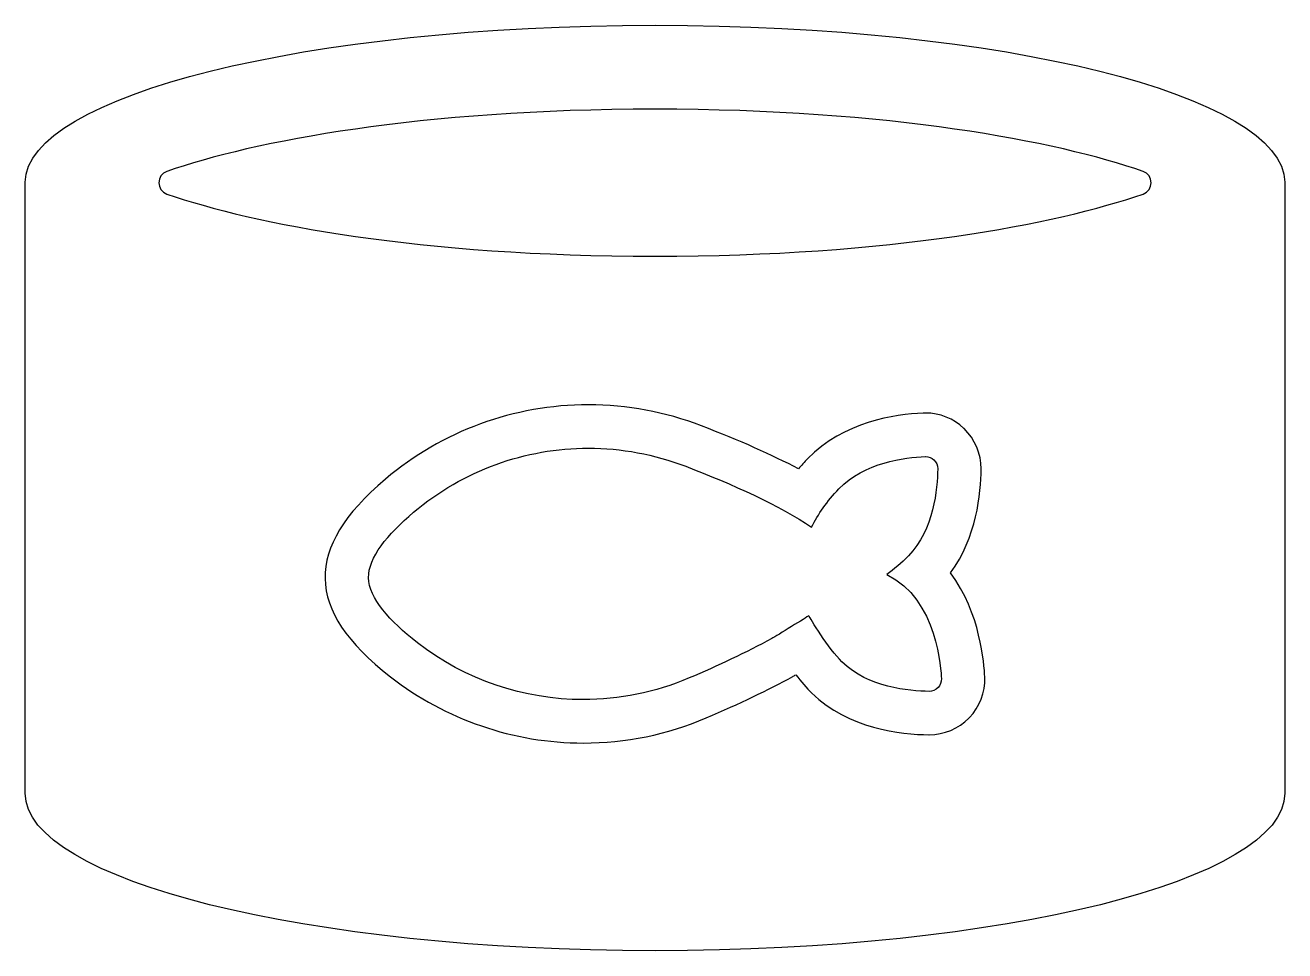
# Model space of a CAD drawing. Header units: centimetres. Extents: x -6.5 to 6.5, y -4.6 to 5.
import ezdxf

# ---------------------------------------------------------------- set-up
doc = ezdxf.new("R2010")
doc.units = ezdxf.units.CM
doc.header["$MEASUREMENT"] = 0
doc.layers.add('Layer 1', color=7, linetype='Continuous')

msp = doc.modelspace()

# ---------------------------------------------------------------- linework, layer by layer
at = {"layer": 'Layer 1'}
for points, knots in [([(6.51542, 3.40058), (6.50439, 4.29929), (3.58728, 5.02682), (-0.00976, 5.02682), (-0.00976, 5.02682), (-3.6068, 5.02682), (-6.52391, 4.29929), (-6.53494, 3.40058), (-6.53494, 3.40058), (-6.53494, 3.40058), (-6.53521, 3.40058), (-6.53521, 3.40058), (-6.53521, 3.40058), (-6.53521, 3.40058), (-6.53521, -2.92902), (-6.53521, -2.92902), (-6.53521, -2.92902), (-6.53521, -3.83009), (-3.61365, -4.56039), (-0.00976, -4.56039), (-0.00976, -4.56039), (3.5941, -4.56039), (6.51569, -3.83009), (6.51569, -2.92902), (6.51569, -2.92902), (6.51569, -2.92902), (6.51568, 3.40058), (6.51568, 3.40058), (6.51568, 3.40058), (6.51568, 3.40058), (6.51542, 3.40058), (6.51542, 3.40058)], [0, 0, 0, 0, 0.11111111, 0.11111111, 0.11111111, 0.11111111, 0.22222222, 0.22222222, 0.22222222, 0.22222222, 0.33333333, 0.33333333, 0.33333333, 0.33333333, 0.44444444, 0.44444444, 0.44444444, 0.44444444, 0.55555556, 0.55555556, 0.55555556, 0.55555556, 0.66666667, 0.66666667, 0.66666667, 0.66666667, 0.77777778, 0.77777778, 0.77777778, 0.77777778, 1, 1, 1, 1]), ([(-0.00976, 2.63419), (-2.44014, 2.63419), (-4.17166, 2.96685), (-5.06653, 3.27805), (-5.06653, 3.27805), (-5.17797, 3.31681), (-5.17797, 3.47413), (-5.06653, 3.51289), (-5.06653, 3.51289), (-4.17166, 3.82409), (-2.44017, 4.15675), (-0.00976, 4.15675), (-0.00976, 4.15675), (2.42065, 4.15675), (4.15214, 3.82409), (5.04698, 3.51289), (5.04698, 3.51289), (5.15845, 3.47413), (5.15845, 3.31678), (5.04698, 3.27805), (5.04698, 3.27805), (4.15213, 2.96683), (2.42062, 2.63419), (-0.00976, 2.63419)], [0, 0, 0, 0, 0.14285714, 0.14285714, 0.14285714, 0.14285714, 0.28571429, 0.28571429, 0.28571429, 0.28571429, 0.42857143, 0.42857143, 0.42857143, 0.42857143, 0.57142857, 0.57142857, 0.57142857, 0.57142857, 0.71428571, 0.71428571, 0.71428571, 0.71428571, 1, 1, 1, 1]), ([(3.24763, -2.14519), (3.24763, -2.14519), (3.24557, -2.14733), (3.24557, -2.14733), (3.24557, -2.14733), (3.24557, -2.14733), (3.24348, -2.14945), (3.24348, -2.14945), (3.24348, -2.14945), (3.13532, -2.25954), (2.98501, -2.32267), (2.8311, -2.32267), (2.8311, -2.32267), (2.8311, -2.32267), (2.82972, -2.32267), (2.82972, -2.32267), (2.82972, -2.32267), (2.82972, -2.32267), (2.82834, -2.32267), (2.82834, -2.32267), (2.82834, -2.32267), (2.53796, -2.3209), (1.99395, -2.26234), (1.6129, -1.88997), (1.6129, -1.88997), (1.56041, -1.83867), (1.50431, -1.77157), (1.45034, -1.70034), (1.45034, -1.70034), (1.43529, -1.70926), (1.42367, -1.716), (1.41679, -1.71979), (1.41679, -1.71979), (1.16723, -1.85695), (0.86553, -2.00112), (0.52014, -2.14831), (0.52014, -2.14831), (0.1157, -2.32079), (-0.31266, -2.40826), (-0.75304, -2.40826), (-0.75304, -2.40826), (-1.47332, -2.40826), (-2.18198, -2.16519), (-2.74866, -1.72373), (-2.74866, -1.72373), (-3.20578, -1.36739), (-3.42139, -1.04327), (-3.42718, -0.70387), (-3.42718, -0.70387), (-3.433, -0.36854), (-3.23433, -0.04154), (-2.80165, 0.32544), (-2.80165, 0.32544), (-2.21525, 0.82201), (-1.46868, 1.09546), (-0.69938, 1.09546), (-0.69938, 1.09546), (-0.29772, 1.09546), (0.09617, 1.02212), (0.47137, 0.87744), (0.47137, 0.87744), (0.86883, 0.72414), (1.20522, 0.57481), (1.47702, 0.43119), (1.47702, 0.43119), (1.50734, 0.46699), (1.53901, 0.50197), (1.57198, 0.53607), (1.57198, 0.53607), (1.942, 0.91945), (2.47916, 0.99705), (2.76782, 1.00907), (2.76782, 1.00907), (2.77835, 1.00957), (2.787, 1.00963), (2.79362, 1.00963), (2.79362, 1.00963), (2.94237, 1.00963), (3.08363, 0.95293), (3.19145, 0.84998), (3.19145, 0.84998), (3.19145, 0.84998), (3.19238, 0.84911), (3.19238, 0.84911), (3.19238, 0.84911), (3.19238, 0.84911), (3.19328, 0.84824), (3.19328, 0.84824), (3.19328, 0.84824), (3.30594, 0.73944), (3.37, 0.58715), (3.36904, 0.43086), (3.36904, 0.43086), (3.36774, 0.17522), (3.32216, -0.27904), (3.05342, -0.6466), (3.05342, -0.6466), (3.36084, -1.0603), (3.40188, -1.58973), (3.40733, -1.72306), (3.40733, -1.72306), (3.40733, -1.72306), (3.40741, -1.72531), (3.40741, -1.72531), (3.40741, -1.72531), (3.40741, -1.72531), (3.40749, -1.72759), (3.40749, -1.72759), (3.40749, -1.72759), (3.41223, -1.88185), (3.35396, -2.03406), (3.24763, -2.14519)], [0, 0, 0, 0, 0.03448276, 0.03448276, 0.03448276, 0.03448276, 0.06896552, 0.06896552, 0.06896552, 0.06896552, 0.10344828, 0.10344828, 0.10344828, 0.10344828, 0.13793103, 0.13793103, 0.13793103, 0.13793103, 0.17241379, 0.17241379, 0.17241379, 0.17241379, 0.20689655, 0.20689655, 0.20689655, 0.20689655, 0.24137931, 0.24137931, 0.24137931, 0.24137931, 0.27586207, 0.27586207, 0.27586207, 0.27586207, 0.31034483, 0.31034483, 0.31034483, 0.31034483, 0.34482759, 0.34482759, 0.34482759, 0.34482759, 0.37931034, 0.37931034, 0.37931034, 0.37931034, 0.4137931, 0.4137931, 0.4137931, 0.4137931, 0.44827586, 0.44827586, 0.44827586, 0.44827586, 0.48275862, 0.48275862, 0.48275862, 0.48275862, 0.51724138, 0.51724138, 0.51724138, 0.51724138, 0.55172414, 0.55172414, 0.55172414, 0.55172414, 0.5862069, 0.5862069, 0.5862069, 0.5862069, 0.62068966, 0.62068966, 0.62068966, 0.62068966, 0.65517241, 0.65517241, 0.65517241, 0.65517241, 0.68965517, 0.68965517, 0.68965517, 0.68965517, 0.72413793, 0.72413793, 0.72413793, 0.72413793, 0.75862069, 0.75862069, 0.75862069, 0.75862069, 0.79310345, 0.79310345, 0.79310345, 0.79310345, 0.82758621, 0.82758621, 0.82758621, 0.82758621, 0.86206897, 0.86206897, 0.86206897, 0.86206897, 0.89655172, 0.89655172, 0.89655172, 0.89655172, 0.93103448, 0.93103448, 0.93103448, 0.93103448, 1, 1, 1, 1]), ([(2.39117, -0.66381), (2.46742, -0.60772), (2.54328, -0.54506), (2.61527, -0.47051), (2.61527, -0.47051), (2.88014, -0.19606), (2.91817, 0.22431), (2.91925, 0.4331), (2.91925, 0.4331), (2.91946, 0.46773), (2.90565, 0.50065), (2.88078, 0.52465), (2.88078, 0.52465), (2.85721, 0.54717), (2.82609, 0.55981), (2.7936, 0.55981), (2.7936, 0.55981), (2.7918, 0.55981), (2.78998, 0.55981), (2.78818, 0.5597), (2.78818, 0.5597), (2.57958, 0.55121), (2.16069, 0.49832), (1.89561, 0.22365), (1.89561, 0.22365), (1.77305, 0.09684), (1.67915, -0.03953), (1.61266, -0.17188), (1.61266, -0.17188), (1.28746, 0.05116), (0.78806, 0.27312), (0.30948, 0.45772), (0.30948, 0.45772), (-0.01776, 0.5839), (-0.35973, 0.6456), (-0.69938, 0.6456), (-0.69938, 0.6456), (-1.35224, 0.6456), (-1.9965, 0.41779), (-2.51098, -0.01787), (-2.51098, -0.01787), (-2.78244, -0.24814), (-2.98107, -0.48817), (-2.97744, -0.69613), (-2.97744, -0.69613), (-2.97382, -0.90769), (-2.75929, -1.14518), (-2.47209, -1.36907), (-2.47209, -1.36907), (-1.97324, -1.75769), (-1.36581, -1.95854), (-0.75301, -1.95854), (-0.75301, -1.95854), (-0.3818, -1.95854), (-0.00871, -1.88493), (0.34371, -1.73465), (0.34371, -1.73465), (0.63689, -1.60971), (0.93778, -1.46988), (1.20017, -1.32568), (1.20017, -1.32568), (1.24975, -1.29843), (1.56688, -1.10213), (1.58442, -1.08975), (1.58442, -1.08975), (1.59387, -1.11113), (1.78923, -1.43344), (1.92727, -1.56833), (1.92727, -1.56833), (2.20016, -1.835), (2.6223, -1.87165), (2.83111, -1.87294), (2.83111, -1.87294), (2.86574, -1.87294), (2.89845, -1.85892), (2.92266, -1.83428), (2.92266, -1.83428), (2.94626, -1.80965), (2.95899, -1.77607), (2.95793, -1.74146), (2.95793, -1.74146), (2.95505, -1.671), (2.91965, -0.91371), (2.39117, -0.66381)], [0, 0, 0, 0, 0.04545455, 0.04545455, 0.04545455, 0.04545455, 0.09090909, 0.09090909, 0.09090909, 0.09090909, 0.13636364, 0.13636364, 0.13636364, 0.13636364, 0.18181818, 0.18181818, 0.18181818, 0.18181818, 0.22727273, 0.22727273, 0.22727273, 0.22727273, 0.27272727, 0.27272727, 0.27272727, 0.27272727, 0.31818182, 0.31818182, 0.31818182, 0.31818182, 0.36363636, 0.36363636, 0.36363636, 0.36363636, 0.40909091, 0.40909091, 0.40909091, 0.40909091, 0.45454545, 0.45454545, 0.45454545, 0.45454545, 0.5, 0.5, 0.5, 0.5, 0.54545455, 0.54545455, 0.54545455, 0.54545455, 0.59090909, 0.59090909, 0.59090909, 0.59090909, 0.63636364, 0.63636364, 0.63636364, 0.63636364, 0.68181818, 0.68181818, 0.68181818, 0.68181818, 0.72727273, 0.72727273, 0.72727273, 0.72727273, 0.77272727, 0.77272727, 0.77272727, 0.77272727, 0.81818182, 0.81818182, 0.81818182, 0.81818182, 0.86363636, 0.86363636, 0.86363636, 0.86363636, 0.90909091, 0.90909091, 0.90909091, 0.90909091, 1, 1, 1, 1])]:
    msp.add_open_spline(points, degree=3, knots=knots, dxfattribs=at)

doc.saveas('drawing.dxf')
